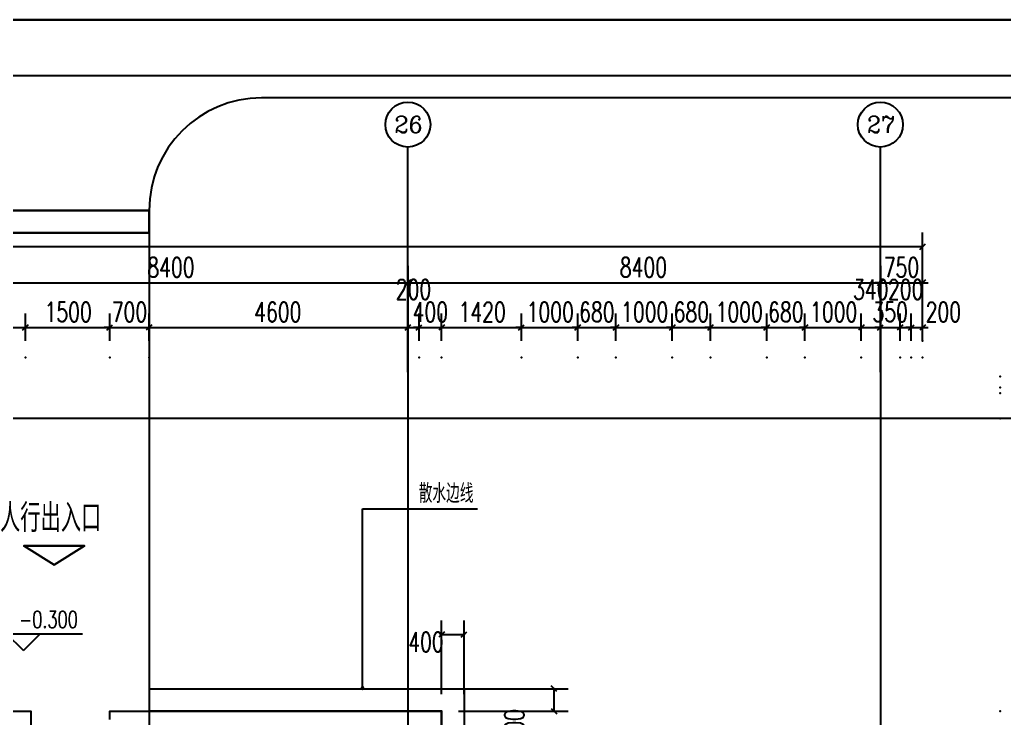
# Model space of a CAD drawing. Header units: inches. Extents: x -867 to 118033, y 723948 to 808048.
# Drawn here: x 77083 to 94586, y 795632 to 808048 of the extents above; entities that cross this region are included whole.
import ezdxf

# ---------------------------------------------------------------- set-up
doc = ezdxf.new("R2010")
doc.units = ezdxf.units.IN
doc.header["$MEASUREMENT"] = 0
for name, color, linetype in [('0-幕墙线', 10, 'Continuous'), ('0-轴线尺寸', 10, 'Continuous'), ('AXIS', 10, 'Continuous'), ('DIM_ELEV', 10, 'Continuous'), ('DIM_LEAD', 10, 'Continuous'), ('DOTE', 10, 'Continuous'), ('PUB_DIM', 10, 'Continuous'), ('PUB_HATCH', 10, 'Continuous'), ('PUB_TEXT', 10, 'Continuous'), ('RD-侧石线', 10, 'Continuous'), ('图框', 10, 'Continuous'), ('排水', 10, 'Continuous'), ('排水沟', 10, 'Continuous')]:
    doc.layers.add(name, color=color, linetype=linetype)
doc.styles.add('_TCH_AXIS', font='COMPLEX', dxfattribs={"bigfont": 'GBCBIG'})
doc.styles.add('_TCH_DIM', font='SIMPLEX', dxfattribs={"bigfont": 'GBCBIG'})
doc.styles.add('DIM_FONT', font='SIMPLEX', dxfattribs={"width": 0.7, "bigfont": 'GBCBIG'})

msp = doc.modelspace()

# ---------------------------------------------------------------- linework, layer by layer
at = {"color": 7}
msp.add_line((118033, 808048), (-867, 808048), dxfattribs=at)
msp.add_lwpolyline([(117033, 724948), (117033, 807048), (1633, 807048), (1633, 724948)], close=True, dxfattribs=at)
at = {"layer": '0-幕墙线', "color": 31}
msp.add_lwpolyline([(84283, 793319), (84583, 793319), (84583, 795759), (79383, 795759), (79383, 795459)], dxfattribs=at)
at = {"layer": '0-轴线尺寸', "color": 3, "lineweight": -2}
for p, q in [((93133, 802643), (93133, 804266)), ((24683, 804016), (93133, 804016)), ((83983, 802643), (83983, 803623)), ((83983, 802643), (83983, 803623)), ((92383, 802643), (92383, 803623)), ((92383, 802643), (92383, 803623)), ((93133, 802643), (93133, 803623)), ((75583, 803373), (83983, 803373)), ((83983, 803373), (92383, 803373)), ((92383, 803373), (92283, 803373)), ((92383, 803373), (93133, 803373)), ((93133, 803373), (93233, 803373)), ((77183, 802343), (77183, 802828)), ((77183, 802343), (77183, 802828)), ((78683, 802343), (78683, 802828)), ((78683, 802343), (78683, 802828)), ((79383, 802343), (79383, 802828)), ((79383, 802343), (79383, 802828)), ((83983, 802343), (83983, 802828)), ((83983, 802343), (83983, 802828)), ((84183, 802343), (84183, 802828)), ((84183, 802343), (84183, 802828)), ((84583, 802343), (84583, 802828)), ((84583, 802343), (84583, 802828)), ((86003, 802343), (86003, 802828)), ((86003, 802343), (86003, 802828)), ((87003, 802343), (87003, 802828)), ((87003, 802343), (87003, 802828)), ((87683, 802343), (87683, 802828)), ((87683, 802343), (87683, 802828)), ((88683, 802343), (88683, 802828)), ((88683, 802343), (88683, 802828)), ((89363, 802343), (89363, 802828)), ((89363, 802343), (89363, 802828)), ((90363, 802343), (90363, 802828)), ((90363, 802343), (90363, 802828)), ((91043, 802343), (91043, 802828)), ((91043, 802343), (91043, 802828)), ((92043, 802343), (92043, 802828)), ((92043, 802343), (92043, 802828)), ((92383, 802343), (92383, 802828)), ((92383, 802343), (92383, 802828)), ((92733, 802343), (92733, 802828)), ((92733, 802343), (92733, 802828)), ((92933, 802343), (92933, 802828)), ((92933, 802343), (92933, 802828)), ((93133, 802343), (93133, 802828)), ((75983, 802578), (77183, 802578)), ((77183, 802578), (78683, 802578)), ((78683, 802578), (78583, 802578)), ((78683, 802578), (79383, 802578)), ((79383, 802578), (79483, 802578)), ((79383, 802578), (83983, 802578)), ((83983, 802578), (84183, 802578)), ((84183, 802578), (84083, 802578)), ((84183, 802578), (84583, 802578)), ((84583, 802578), (86003, 802578)), ((84583, 802578), (84683, 802578)), ((86003, 802578), (85903, 802578)), ((86003, 802578), (87003, 802578)), ((87003, 802578), (86903, 802578)), ((87003, 802578), (87103, 802578)), ((87003, 802578), (87683, 802578)), ((87683, 802578), (87583, 802578)), ((87683, 802578), (87783, 802578)), ((87683, 802578), (88683, 802578)), ((88683, 802578), (88583, 802578)), ((88683, 802578), (88783, 802578)), ((88683, 802578), (89363, 802578)), ((89363, 802578), (89263, 802578)), ((89363, 802578), (90363, 802578)), ((89363, 802578), (89463, 802578)), ((90363, 802578), (90263, 802578)), ((90363, 802578), (90463, 802578)), ((90363, 802578), (91043, 802578)), ((91043, 802578), (90943, 802578)), ((91043, 802578), (92043, 802578)), ((91043, 802578), (91143, 802578)), ((92043, 802578), (92143, 802578)), ((92043, 802578), (92383, 802578)), ((92383, 802578), (92283, 802578)), ((92383, 802578), (92733, 802578)), ((92733, 802578), (92933, 802578)), ((92733, 802578), (92833, 802578)), ((92933, 802578), (92833, 802578)), ((92933, 802578), (93133, 802578)), ((93133, 802578), (93233, 802578))]:
    msp.add_line(p, q, dxfattribs=at)
at = {"layer": '0-轴线尺寸', "color": 3, "linetype": 'ByBlock'}
for p, q in [((93083, 803966), (93183, 804066)), ((83933, 803323), (84033, 803423)), ((84033, 803423), (83933, 803323)), ((92333, 803323), (92433, 803423)), ((92333, 803323), (92433, 803423)), ((93183, 803423), (93083, 803323)), ((77133, 802528), (77233, 802628)), ((77233, 802628), (77133, 802528)), ((78633, 802528), (78733, 802628)), ((78633, 802528), (78733, 802628)), ((79433, 802628), (79333, 802528)), ((79433, 802628), (79333, 802528)), ((84033, 802628), (83933, 802528)), ((83933, 802528), (84033, 802628)), ((84133, 802528), (84233, 802628)), ((84133, 802528), (84233, 802628)), ((84633, 802628), (84533, 802528)), ((84633, 802628), (84533, 802528)), ((85953, 802528), (86053, 802628)), ((85953, 802528), (86053, 802628)), ((86953, 802528), (87053, 802628)), ((87053, 802628), (86953, 802528)), ((87633, 802528), (87733, 802628)), ((87733, 802628), (87633, 802528)), ((88733, 802628), (88633, 802528)), ((88633, 802528), (88733, 802628)), ((89413, 802628), (89313, 802528)), ((89313, 802528), (89413, 802628)), ((90313, 802528), (90413, 802628)), ((90413, 802628), (90313, 802528)), ((91093, 802628), (90993, 802528)), ((90993, 802528), (91093, 802628)), ((92093, 802628), (91993, 802528)), ((92093, 802628), (91993, 802528)), ((92333, 802528), (92433, 802628)), ((92333, 802528), (92433, 802628)), ((92783, 802628), (92683, 802528)), ((92783, 802628), (92683, 802528)), ((92883, 802528), (92983, 802628)), ((92883, 802528), (92983, 802628)), ((93183, 802628), (93083, 802528))]:
    msp.add_line(p, q, dxfattribs=at)
at = {"layer": '0-轴线尺寸', "color": 3}
for p in [(93133, 804016), (83983, 803373), (92383, 803373), (93133, 803373), (77183, 802578), (78683, 802578), (79383, 802578), (83983, 802578), (84183, 802578), (84583, 802578), (86003, 802578), (87003, 802578), (87683, 802578), (88683, 802578), (89363, 802578), (90363, 802578), (91043, 802578), (92043, 802578), (92383, 802578), (92733, 802578), (92933, 802578), (93133, 802578), (83983, 802343), (83983, 802343), (92383, 802343), (92383, 802343), (93133, 802343), (93133, 802343), (77183, 802043), (77183, 802043), (78683, 802043), (78683, 802043), (79383, 802043), (79383, 802043), (83983, 802043), (83983, 802043), (84183, 802043), (84183, 802043), (84583, 802043), (84583, 802043), (86003, 802043), (86003, 802043), (87003, 802043), (87003, 802043), (87683, 802043), (87683, 802043), (88683, 802043), (88683, 802043), (89363, 802043), (89363, 802043), (90363, 802043), (90363, 802043), (91043, 802043), (91043, 802043), (92043, 802043), (92043, 802043), (92383, 802043), (92383, 802043), (92733, 802043), (92733, 802043), (92933, 802043), (92933, 802043), (93133, 802043), (94515, 801709), (94515, 801509), (94515, 801509), (94515, 801409), (94515, 801409), (94515, 800959), (94515, 800959), (94515, 795759), (94515, 795759)]:
    msp.add_point(p, dxfattribs=at)
at = {"layer": 'AXIS', "color": 3}
for p, q in [((83983, 801784), (83983, 805784)), ((92383, 801784), (92383, 805784))]:
    msp.add_line(p, q, dxfattribs=at)
at = {"layer": 'AXIS', "color": 7}
for centre in [(83983, 806184), (92383, 806184)]:
    msp.add_circle(centre, 400, dxfattribs=at)
at = {"layer": 'DIM_ELEV', "color": 3}
for p, q in [((77148, 796835), (76848, 797135)), ((76848, 797135), (78202, 797135)), ((77148, 796835), (77448, 797135))]:
    msp.add_line(p, q, dxfattribs=at)
at = {"layer": 'DIM_LEAD', "color": 3}
for p, q in [((83177, 799356), (85224, 799356)), ((83177, 796170), (83177, 799356))]:
    msp.add_line(p, q, dxfattribs=at)
msp.add_lwpolyline([(83177, 796150, 1), (83177, 796190, 1)], format="xyb", close=True, dxfattribs=at)
at = {"layer": 'DOTE', "color": 26, "ltscale": 1000}
for p, q in [((83983, 803674), (83983, 730735)), ((92383, 803674), (92383, 730735)), ((99592, 800959), (18734, 800959))]:
    msp.add_line(p, q, dxfattribs=at)
at = {"layer": 'PUB_DIM', "color": 3, "lineweight": -2}
for p, q in [((84583, 796059), (84583, 797372)), ((84983, 796059), (84983, 797372)), ((84583, 797122), (84983, 797122)), ((84883, 796159), (86832, 796159)), ((86582, 795759), (86582, 796159)), ((84883, 795759), (86832, 795759))]:
    msp.add_line(p, q, dxfattribs=at)
at = {"layer": 'PUB_DIM', "color": 3, "linetype": 'ByBlock'}
for p, q in [((84633, 797172), (84533, 797072)), ((84933, 797072), (85033, 797172)), ((86632, 796109), (86532, 796209)), ((86532, 795809), (86632, 795709))]:
    msp.add_line(p, q, dxfattribs=at)
at = {"layer": 'PUB_DIM', "color": 3}
for p in [(84983, 797122), (84583, 796159), (86582, 796159), (84583, 795759), (84583, 795759), (84983, 795759)]:
    msp.add_point(p, dxfattribs=at)
at = {"layer": 'PUB_HATCH', "color": 8}
msp.add_lwpolyline([(79383, 804659), (75983, 804659), (75983, 804259), (79383, 804259)], close=True, dxfattribs=at)
for points in [[(70983, 795759), (77283, 795759), (77283, 795459)], [(78683, 795609), (78683, 795759), (84583, 795759), (84583, 787109), (93133, 787109), (93133, 743909)]]:
    msp.add_lwpolyline(points, dxfattribs=at)
at = {"layer": 'PUB_TEXT', "color": 7}
msp.add_lwpolyline([(77154, 798698), (78237, 798698), (77696, 798359), (77154, 798698)], dxfattribs=at)
msp.add_lwpolyline([(77154, 798698), (78237, 798698), (77696, 798359), (77154, 798698)], dxfattribs=at)
msp.add_lwpolyline([(77696, 798359), (78237, 798698), (77154, 798698)], close=True, dxfattribs=at)
msp.add_lwpolyline([(77696, 798359), (78237, 798698), (77154, 798698)], close=True, dxfattribs=at)
at = {"layer": 'RD-侧石线', "color": 7}
for p, q in [((94983, 806659), (81383, 806659)), ((79383, 804659), (79383, 795759))]:
    msp.add_line(p, q, dxfattribs=at)
msp.add_arc((81383, 804659), 2000, 90, 180, dxfattribs=at)
at = {"layer": '图框', "color": 1}
msp.add_lwpolyline([(-867, 808048), (118033, 808048), (118033, 723948), (-867, 723948)], close=True, dxfattribs=at)
at = {"layer": '排水', "color": 5}
msp.add_lwpolyline([(79383, 796159), (84983, 796159), (84983, 787509), (93533, 787509), (93533, 743909)], dxfattribs=at)
at = {"layer": '排水沟', "color": 191}
msp.add_lwpolyline([(75983, 804659), (79383, 804659), (79383, 804259), (75983, 804259), (75983, 804659)], dxfattribs=at)

# ---------------------------------------------------------------- texts
at = {"layer": '0-轴线尺寸', "color": 7, "style": 'DIM_FONT', "width": 0.7}
for s, p in [('8400', (79351, 803473)), ('8400', (87751, 803473)), ('750', (92443, 803473)), ('200', (83768, 803078)), ('340', (91898, 803078)), ('200', (92518, 803078)), ('1500', (77524, 802678)), ('700', (78718, 802678)), ('4600', (81251, 802678)), ('400', (84068, 802678)), ('1420', (84884, 802678)), ('1000', (86094, 802678)), ('680', (87028, 802678)), ('1000', (87774, 802678)), ('680', (88708, 802678)), ('1000', (89454, 802678)), ('680', (90388, 802678)), ('1000', (91134, 802678)), ('350', (92243, 802678)), ('200', (93188, 802678))]:
    msp.add_text(s, height=350, dxfattribs=at).set_placement(p)
at = {"layer": 'AXIS', "color": 7, "style": '_TCH_AXIS'}
for s, p in [('26', (83744, 806037)), ('27', (92144, 806037))]:
    msp.add_text(s, height=294.3, dxfattribs=at).set_placement(p)
at = {"layer": 'PUB_DIM', "color": 7, "style": 'DIM_FONT', "width": 0.7}
msp.add_text('400', height=350, dxfattribs=at).set_placement((83990, 796812))
msp.add_text('400', height=350, rotation=90, dxfattribs=at).set_placement((86051, 795166))
at = {"layer": 'PUB_TEXT', "color": 7}
for s, height, style, p in [('散水边线', 337.6, '_TCH_DIM', (84177, 799461)), ('人行出入口', 500, 'DIM_FONT', (76733, 798943))]:
    msp.add_text(s, height=height, dxfattribs=dict(at, style=style)).set_placement(p)
at = {"layer": 'PUB_TEXT', "color": 7, "style": '_TCH_DIM', "width": 0.705882}
msp.add_text('-0.300', height=297.5, dxfattribs=at).set_placement((77072, 797240))

doc.saveas('drawing.dxf')
